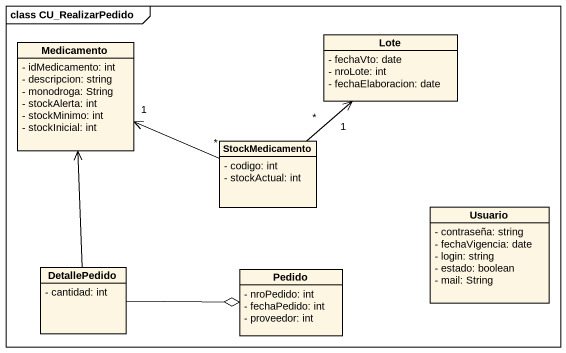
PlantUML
@startuml
mainframe class CU_RealizarPedido
hide circle
hide empty members
skinparam classAttributeIconSize 0
class Medicamento {
  - idMedicamento: int
  - descripcion: string
  - monodroga: String
  - stockAlerta: int
  - stockMinimo: int
  - stockInicial: int
}
class Lote {
  - fechaVto: date
  - nroLote: int
  - fechaElaboracion: date
}
class StockMedicamento {
  - codigo: int
  - stockActual: int
}
class Usuario {
  - contraseña: string
  - fechaVigencia: date
  - login: string
  - estado: boolean
  - mail: String
}
class DetallePedido {
  - cantidad: int
}
class Pedido {
  - nroPedido: int
  - fechaPedido: int
  - proveedor: int
}
StockMedicamento "*" -left-> "1" Medicamento
StockMedicamento "*" -up-> "1" Lote
DetallePedido -up-> Medicamento
DetallePedido -right-o Pedido
@enduml
